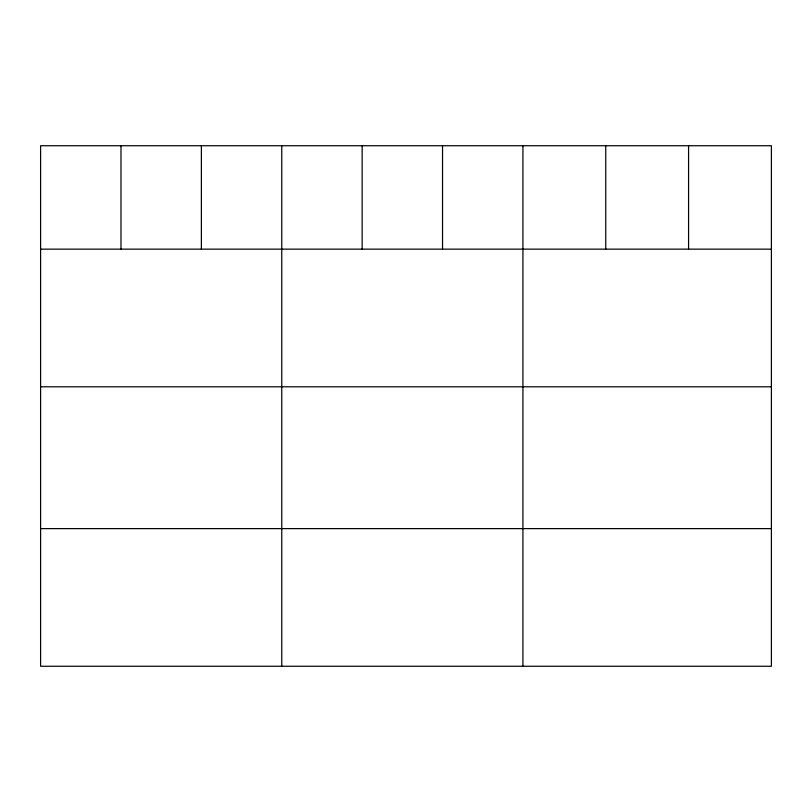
<?xml version="1.0" encoding="UTF-8"?>
<svg xmlns="http://www.w3.org/2000/svg" width="812" height="812" viewBox="0 0 812 812"><rect width="100%" height="100%" fill="white"/><g stroke="black" fill="none" stroke-linecap="round" stroke-linejoin="round"><path stroke-width="1.22" d="M771.4 249.142L771.4 666.266L40.6 666.266L40.6 145.734L771.4 145.734L771.4 249.142L40.6 249.142M40.6 386.796L771.4 386.796M40.6 528.612L771.4 528.612M688.576 145.734L688.576 249.142M605.752 145.734L605.752 249.142M522.928 145.734L522.928 666.266M442.54 145.734L442.54 249.142M362.152 145.734L362.152 249.142M281.764 145.734L281.764 666.266M201.376 145.734L201.376 249.142M120.988 145.734L120.988 249.142"/></g></svg>
